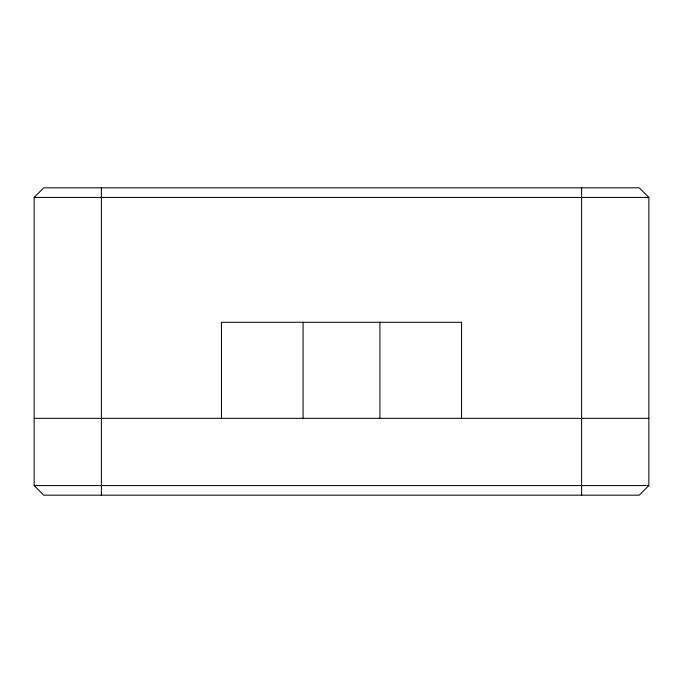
<?xml version="1.0" encoding="UTF-8"?>
<svg xmlns="http://www.w3.org/2000/svg" width="683" height="683" viewBox="0 0 683 683"><rect width="100%" height="100%" fill="white"/><g stroke="black" fill="none" stroke-linecap="round" stroke-linejoin="round"><path stroke-width="1.02" d="M34.15 197.43L43.755 187.825L639.245 187.825L648.85 197.43L648.85 485.57L639.245 495.175L43.755 495.175L34.15 485.57L34.15 197.43L648.85 197.43M34.15 418.337L648.85 418.337M34.15 485.57L648.85 485.57M581.617 187.825L581.617 495.175M461.554 418.337L461.554 322.291L221.446 322.291L221.446 418.337M379.919 322.291L379.919 418.337M303.081 322.291L303.081 418.337M101.383 187.825L101.383 495.175"/></g></svg>
